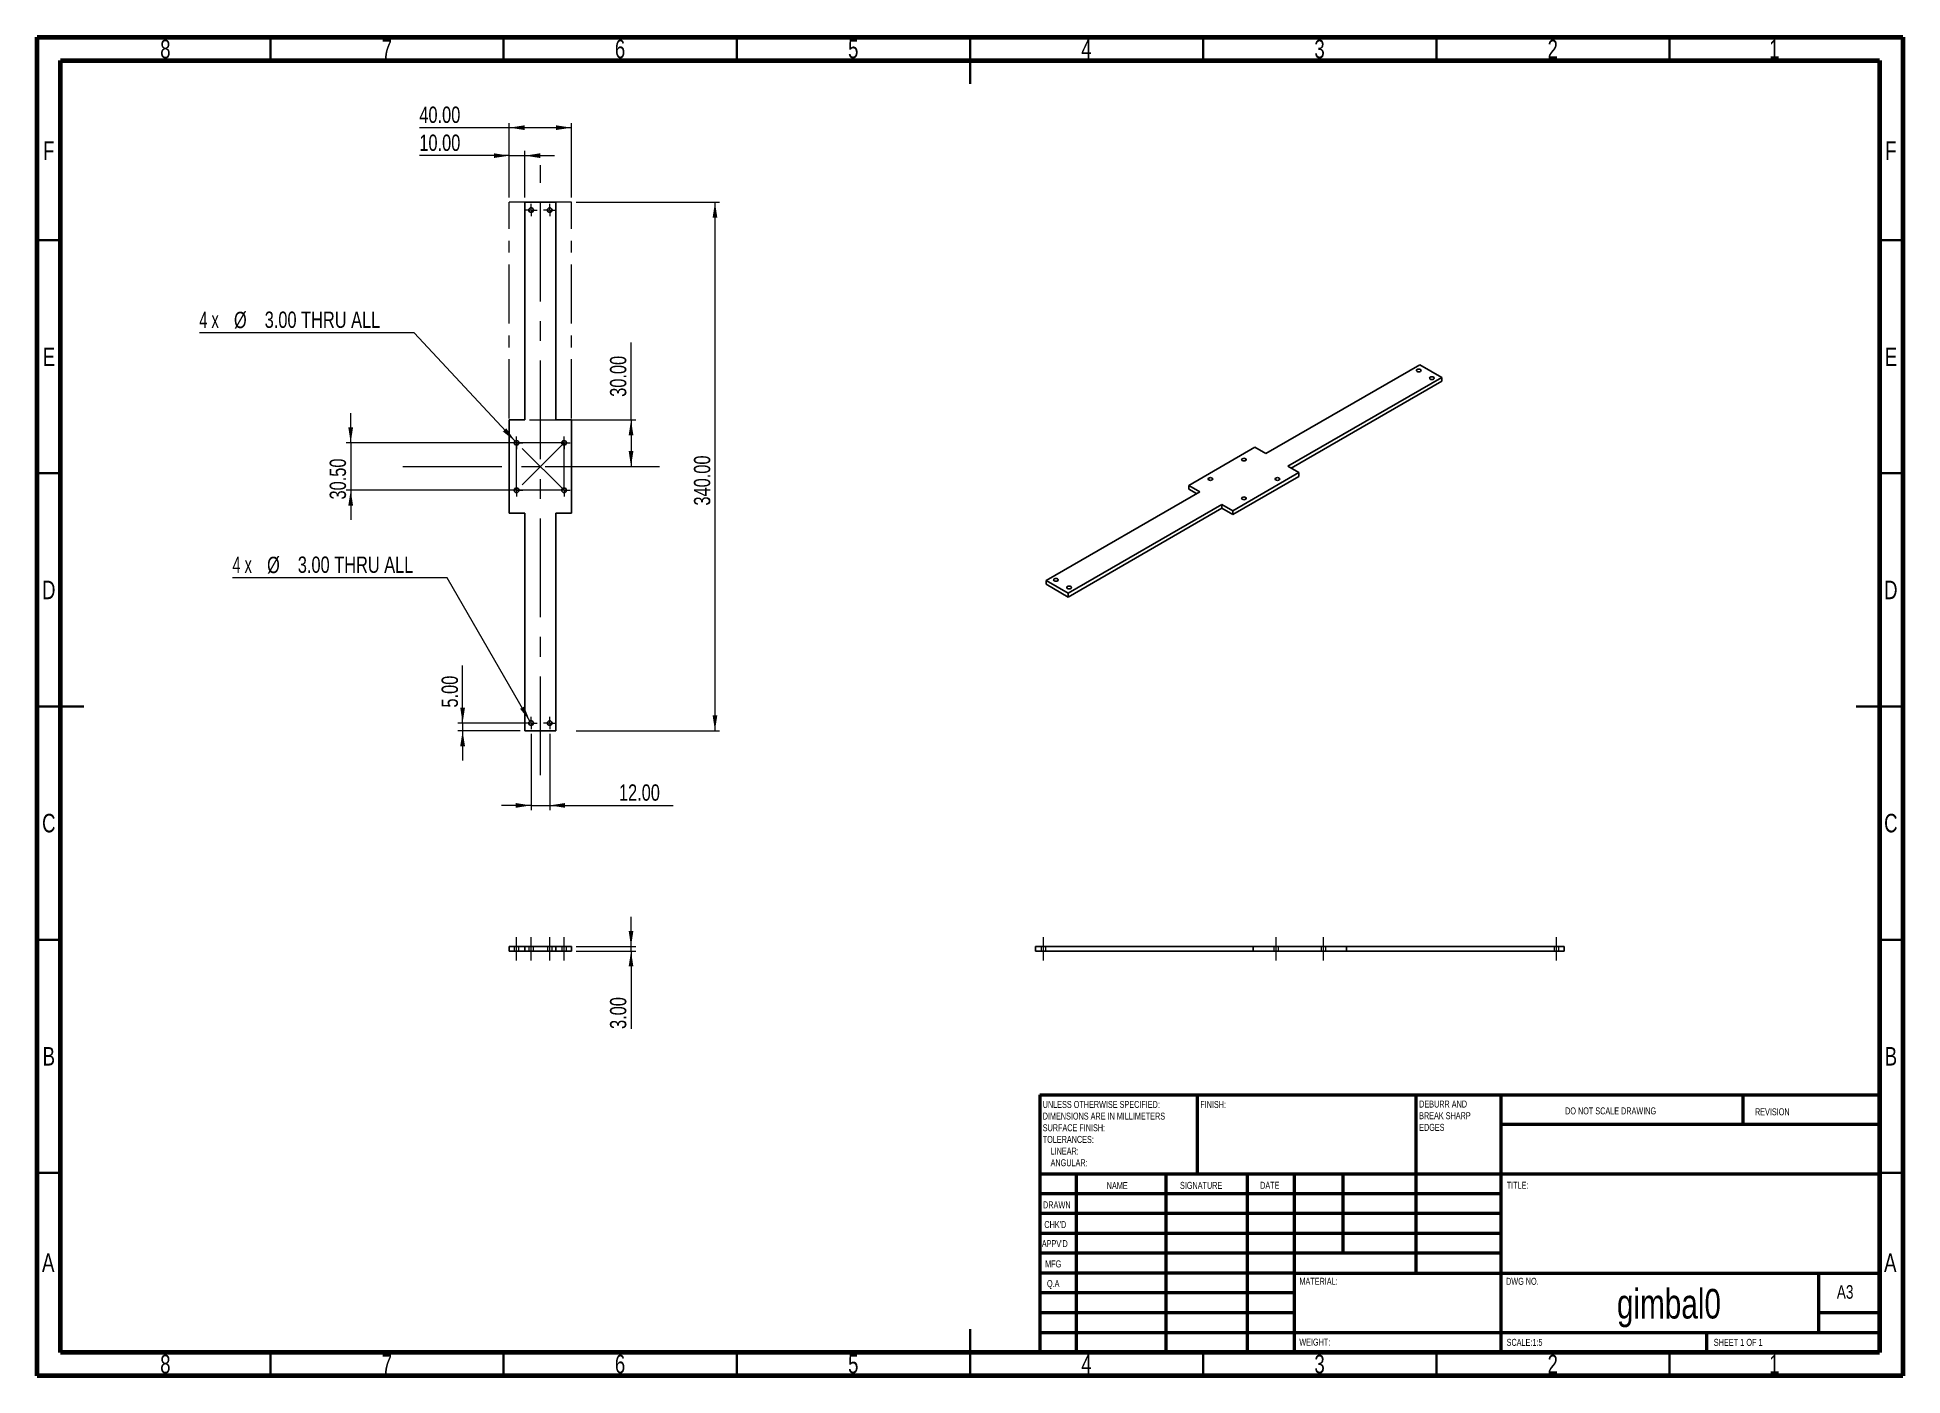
# Model space of a CAD drawing. Header units: millimetres. Extents: x 15 to 415, y 5 to 292.
import ezdxf

# ---------------------------------------------------------------- set-up
doc = ezdxf.new("R2010")
doc.units = ezdxf.units.MM
doc.header["$PDSIZE"] = -1
doc.linetypes.add('CENTERX2', pattern=[20.32, 12.7, -2.54, 2.54, -2.54])
doc.linetypes.add('HIDDEN', pattern=[1.905, 1.27, -0.635])
doc.styles.add('SLDTEXTSTYLE0', font='TXT', dxfattribs={"width": 0.75})
doc.styles.add('SLDTEXTSTYLE1', font='TXT', dxfattribs={"width": 0.686449})
doc.styles.add('SLDTEXTSTYLE2', font='TXT', dxfattribs={"width": 0.6875})
doc.styles.add('SLDTEXTSTYLE3', font='TXT', dxfattribs={"width": 0.666667})
doc.dimstyles.new('SLDDIMSTYLE0', dxfattribs={"dimtxt": 3.5, "dimasz": 3.302, "dimexe": 0, "dimexo": 0.0625, "dimgap": 0.875, "dimtad": 1, "dimlfac": 3, "dimrnd": 1e-09, "dimzin": 4, "dimdsep": 46, "dimtxsty": 'SLDTEXTSTYLE0', "dimsah": 1, "dimcen": 0.09, "dimadec": 0, "dimazin": 1, "dimtfac": 1, "dimtmove": 0, "dimatfit": 0, "dimfxl": 0, "dimfrac": 2, "dimtolj": 1, "dimtzin": 12, "dimarcsym": 0})
doc.dimstyles.new('SLDDIMSTYLE1', dxfattribs={"dimtxt": 3.5, "dimasz": 3.302, "dimexe": 0, "dimexo": 0.0625, "dimgap": 0.875, "dimtad": 1, "dimlfac": 3, "dimrnd": 1e-09, "dimzin": 4, "dimdsep": 46, "dimtxsty": 'SLDTEXTSTYLE0', "dimsah": 1, "dimcen": 0.09, "dimadec": 0, "dimazin": 1, "dimtfac": 1, "dimtofl": 0, "dimtmove": 0, "dimatfit": 3, "dimfxl": 0, "dimfrac": 2, "dimtolj": 1, "dimtzin": 12, "dimarcsym": 0})
doc.dimstyles.new('SLDDIMSTYLE2', dxfattribs={"dimtxt": 3.5, "dimasz": 3.302, "dimexe": 0, "dimexo": 0.0625, "dimgap": 0.875, "dimtad": 0, "dimtih": 1, "dimtoh": 1, "dimlfac": 3, "dimrnd": 1e-09, "dimzin": 4, "dimdsep": 46, "dimtxsty": 'SLDTEXTSTYLE0', "dimsah": 1, "dimcen": 0, "dimadec": 0, "dimazin": 1, "dimtfac": 1, "dimtofl": 0, "dimtmove": 0, "dimatfit": 3, "dimfxl": 0, "dimfrac": 2, "dimtolj": 1, "dimtzin": 12, "dimarcsym": 0})

# ---------------------------------------------------------------- blocks, each defined once
blk = doc.blocks.new('SW_NOTE_0')
at = {"color": 0, "linetype": 'Continuous', "lineweight": 0, "char_height": 1.5, "attachment_point": 1, "style": 'SLDTEXTSTYLE0'}
for s, insert in [('UNLESS OTHERWISE SPECIFIED:', (0, 1.93)), ('SURFACE FINISH:', (0, -3.07)), ('DIMENSIONS ARE IN MILLIMETERS', (0, -0.57)), ('TOLERANCES:', (0, -5.57)), ('ANGULAR:', (1.69, -10.57)), ('LINEAR:', (1.69, -8.07))]:
    blk.add_mtext(s, dxfattribs=dict(at, insert=insert))
blk = doc.blocks.new('SW_NOTE_0_1')
at = {"color": 0, "linetype": 'Continuous', "lineweight": 0, "char_height": 1.5, "attachment_point": 1, "style": 'SLDTEXTSTYLE0'}
for s, insert in [('DEBURR AND', (0, 1.93)), ('BREAK SHARP', (0, -0.57)), ('EDGES', (0, -3.07))]:
    blk.add_mtext(s, dxfattribs=dict(at, insert=insert))
blk = doc.blocks.new('_D')
at = {"color": 7, "linetype": 'Continuous', "lineweight": 0}
for p, q in [((142.31, 97.05), (142.31, 103.4)), ((130.54, 97.05), (143.31, 97.05)), ((130.54, 96.05), (143.31, 96.05)), ((142.31, 96.05), (142.31, 97.05)), ((142.31, 96.05), (142.31, 79.35))]:
    blk.add_line(p, q, dxfattribs=at)
at = {"color": 7, "linetype": 'Continuous', "lineweight": 18}
for points in [[(142.31, 97.05), (142.82, 100.35), (141.81, 100.35)], [(142.31, 96.05), (141.81, 92.75), (142.82, 92.75)]]:
    blk.add_solid(points, dxfattribs=at)
at = {"color": 7, "linetype": 'Continuous', "lineweight": 18, "insert": (137.8, 79.35), "char_height": 3.5, "attachment_point": 1, "rotation": 90, "style": 'SLDTEXTSTYLE0'}
blk.add_mtext('3.00', dxfattribs=at)
blk = doc.blocks.new('_D_1')
at = {"color": 7, "linetype": 'Continuous', "lineweight": 0}
for p, q in [((82.2, 205.04), (82.2, 211.39)), ((116.79, 205.04), (81.2, 205.04)), ((82.2, 205.04), (82.2, 194.87)), ((116.79, 194.87), (81.2, 194.87)), ((82.2, 194.87), (82.2, 188.52))]:
    blk.add_line(p, q, dxfattribs=at)
at = {"color": 7, "linetype": 'Continuous', "lineweight": 18}
for points in [[(82.2, 205.04), (82.71, 208.34), (81.69, 208.34)], [(82.2, 194.87), (81.69, 191.57), (82.71, 191.57)]]:
    blk.add_solid(points, dxfattribs=at)
at = {"color": 7, "linetype": 'Continuous', "lineweight": 18, "insert": (77.69, 192.89), "char_height": 3.5, "attachment_point": 1, "rotation": 90, "style": 'SLDTEXTSTYLE0'}
blk.add_mtext('30.50', dxfattribs=at)
blk = doc.blocks.new('_D_2')
at = {"color": 7, "linetype": 'Continuous', "lineweight": 0}
for p, q in [((130.54, 256.62), (161.31, 256.62)), ((160.31, 256.62), (160.31, 143.29)), ((130.54, 143.29), (161.31, 143.29))]:
    blk.add_line(p, q, dxfattribs=at)
at = {"color": 7, "linetype": 'Continuous', "lineweight": 18}
for points in [[(160.31, 256.62), (159.81, 253.32), (160.82, 253.32)], [(160.31, 143.29), (160.82, 146.59), (159.81, 146.59)]]:
    blk.add_solid(points, dxfattribs=at)
at = {"color": 7, "linetype": 'Continuous', "lineweight": 18, "insert": (155.8, 191.59), "char_height": 3.5, "attachment_point": 1, "rotation": 90, "style": 'SLDTEXTSTYLE0'}
blk.add_mtext('340.00', dxfattribs=at)
blk = doc.blocks.new('_D_3')
at = {"color": 7, "linetype": 'Continuous', "lineweight": 0}
for p, q in [((116.2, 272.62), (96.92, 272.62)), ((116.2, 257.62), (116.2, 273.62)), ((129.54, 272.62), (116.2, 272.62)), ((129.54, 257.62), (129.54, 273.62))]:
    blk.add_line(p, q, dxfattribs=at)
at = {"color": 7, "linetype": 'Continuous', "lineweight": 18}
for points in [[(116.2, 272.62), (119.5, 272.12), (119.5, 273.13)], [(129.54, 272.62), (126.23, 273.13), (126.23, 272.12)]]:
    blk.add_solid(points, dxfattribs=at)
at = {"color": 7, "linetype": 'Continuous', "lineweight": 18, "insert": (96.92, 277.14), "char_height": 3.5, "attachment_point": 1, "style": 'SLDTEXTSTYLE0'}
blk.add_mtext('40.00', dxfattribs=at)
blk = doc.blocks.new('_D_4')
at = {"color": 7, "linetype": 'Continuous', "lineweight": 0}
for p, q in [((116.2, 266.62), (96.92, 266.62)), ((116.2, 257.62), (116.2, 267.62)), ((116.2, 266.62), (119.54, 266.62)), ((119.54, 257.62), (119.54, 267.62)), ((119.54, 266.62), (125.89, 266.62))]:
    blk.add_line(p, q, dxfattribs=at)
at = {"color": 7, "linetype": 'Continuous', "lineweight": 18}
for points in [[(116.2, 266.62), (112.9, 267.13), (112.9, 266.12)], [(119.54, 266.62), (122.84, 266.12), (122.84, 267.13)]]:
    blk.add_solid(points, dxfattribs=at)
at = {"color": 7, "linetype": 'Continuous', "lineweight": 18, "insert": (96.92, 271.14), "char_height": 3.5, "attachment_point": 1, "style": 'SLDTEXTSTYLE0'}
blk.add_mtext('10.00', dxfattribs=at)
blk = doc.blocks.new('_D_5')
at = {"color": 7, "linetype": 'Continuous', "lineweight": 0}
for p, q in [((142.31, 209.96), (142.31, 226.55)), ((120.54, 209.96), (143.31, 209.96)), ((142.31, 209.96), (142.31, 199.96)), ((123.87, 199.96), (143.31, 199.96))]:
    blk.add_line(p, q, dxfattribs=at)
at = {"color": 7, "linetype": 'Continuous', "lineweight": 18}
for points in [[(142.31, 209.96), (141.81, 206.66), (142.82, 206.66)], [(142.31, 199.96), (142.82, 203.26), (141.81, 203.26)]]:
    blk.add_solid(points, dxfattribs=at)
at = {"color": 7, "linetype": 'Continuous', "lineweight": 18, "insert": (137.8, 214.91), "char_height": 3.5, "attachment_point": 1, "rotation": 90, "style": 'SLDTEXTSTYLE0'}
blk.add_mtext('30.00', dxfattribs=at)
blk = doc.blocks.new('_D_6')
at = {"color": 7, "linetype": 'Continuous', "lineweight": 0}
for p, q in [((95.79, 228.62), (49.75, 228.62)), ((117.44, 205.41), (95.79, 228.62))]:
    blk.add_line(p, q, dxfattribs=at)
at = {"color": 7, "linetype": 'Continuous', "lineweight": 18}
blk.add_solid([(117.44, 205.41), (115.56, 208.17), (114.82, 207.47)], dxfattribs=at)
at = {"color": 7, "linetype": 'Continuous', "lineweight": 18, "char_height": 3.5, "attachment_point": 1}
for s, insert, style in [('4 x', (49.75, 233.19), 'SLDTEXTSTYLE3'), ('%%c', (57.17, 233.14), 'SLDTEXTSTYLE0'), ('3.00 THRU ALL', (63.76, 233.19), 'SLDTEXTSTYLE0')]:
    blk.add_mtext(s, dxfattribs=dict(at, insert=insert, style=style))
blk = doc.blocks.new('_D_7')
at = {"color": 7, "linetype": 'Continuous', "lineweight": 0}
for p, q in [((102.89, 176.1), (56.85, 176.1)), ((120.62, 145.39), (102.89, 176.1))]:
    blk.add_line(p, q, dxfattribs=at)
at = {"color": 7, "linetype": 'Continuous', "lineweight": 18}
blk.add_solid([(120.62, 145.39), (119.41, 148.5), (118.53, 148)], dxfattribs=at)
at = {"color": 7, "linetype": 'Continuous', "lineweight": 18, "char_height": 3.5, "attachment_point": 1}
for s, insert, style in [('4 x', (56.85, 180.66), 'SLDTEXTSTYLE3'), ('%%c', (64.27, 180.61), 'SLDTEXTSTYLE0'), ('3.00 THRU ALL', (70.86, 180.66), 'SLDTEXTSTYLE0')]:
    blk.add_mtext(s, dxfattribs=dict(at, insert=insert, style=style))
blk = doc.blocks.new('_D_8')
at = {"color": 7, "linetype": 'Continuous', "lineweight": 0}
for p, q in [((120.87, 142.62), (120.87, 126.29)), ((124.87, 142.62), (124.87, 126.29)), ((120.87, 127.29), (114.52, 127.29)), ((120.87, 127.29), (124.87, 127.29)), ((124.87, 127.29), (151.35, 127.29))]:
    blk.add_line(p, q, dxfattribs=at)
at = {"color": 7, "linetype": 'Continuous', "lineweight": 18}
for points in [[(120.87, 127.29), (117.57, 127.8), (117.57, 126.78)], [(124.87, 127.29), (128.17, 126.78), (128.17, 127.8)]]:
    blk.add_solid(points, dxfattribs=at)
at = {"color": 7, "linetype": 'Continuous', "lineweight": 18, "insert": (139.72, 131.8), "char_height": 3.5, "attachment_point": 1, "style": 'SLDTEXTSTYLE0'}
blk.add_mtext('12.00', dxfattribs=at)
blk = doc.blocks.new('_D_9')
at = {"color": 7, "linetype": 'Continuous', "lineweight": 0}
for p, q in [((106.2, 144.96), (106.2, 157.32)), ((119.87, 144.96), (105.2, 144.96)), ((106.2, 144.96), (106.2, 143.29)), ((118.54, 143.29), (105.2, 143.29)), ((106.2, 143.29), (106.2, 136.94))]:
    blk.add_line(p, q, dxfattribs=at)
at = {"color": 7, "linetype": 'Continuous', "lineweight": 18}
for points in [[(106.2, 144.96), (106.71, 148.26), (105.69, 148.26)], [(106.2, 143.29), (105.69, 139.99), (106.71, 139.99)]]:
    blk.add_solid(points, dxfattribs=at)
at = {"color": 7, "linetype": 'Continuous', "lineweight": 18, "insert": (101.69, 148.27), "char_height": 3.5, "attachment_point": 1, "rotation": 90, "style": 'SLDTEXTSTYLE0'}
blk.add_mtext('5.00', dxfattribs=at)
blk = doc.blocks.new('SW_CENTERMARKSYMBOL_0')
at = {"color": 0, "linetype": 'Continuous', "lineweight": 18}
for p, q in [((-0.83, 0), (-1.33, 0)), ((0, 0), (-0.83, 0)), ((0, 0.83), (0, 1.33)), ((0, 0), (0, 0.83)), ((0, 0), (0, -0.83)), ((0, 0), (0.83, 0)), ((0.83, 0), (1.33, 0)), ((0, -0.83), (0, -1.33))]:
    blk.add_line(p, q, dxfattribs=at)
blk = doc.blocks.new('SW_CENTERMARKSYMBOL_1')
at = {"color": 0, "linetype": 'Continuous', "lineweight": 18}
for p, q in [((-0.83, 0), (-1.33, 0)), ((0, 0), (-0.83, 0)), ((0, 0.83), (0, 1.33)), ((0, 0), (0, 0.83)), ((0, 0), (0, -0.83)), ((0, 0), (0.83, 0)), ((0.83, 0), (1.33, 0)), ((0, -0.83), (0, -1.33))]:
    blk.add_line(p, q, dxfattribs=at)
blk = doc.blocks.new('SW_CENTERMARKSYMBOL_2')
at = {"color": 0, "linetype": 'Continuous', "lineweight": 18}
for p, q in [((-0.83, 0), (-1.33, 0)), ((0, 0), (-0.83, 0)), ((0, 0.83), (0, 1.33)), ((0, 0), (0, 0.83)), ((0, 0), (0, -0.83)), ((0, 0), (0.83, 0)), ((0.83, 0), (1.33, 0)), ((0, -0.83), (0, -1.33))]:
    blk.add_line(p, q, dxfattribs=at)
blk = doc.blocks.new('SW_CENTERMARKSYMBOL_3')
at = {"color": 0, "linetype": 'Continuous', "lineweight": 18}
for p, q in [((-0.83, 0), (-1.33, 0)), ((0, 0), (-0.83, 0)), ((0, 0.83), (0, 1.33)), ((0, 0), (0, 0.83)), ((0, 0), (0, -0.83)), ((0, 0), (0.83, 0)), ((0.83, 0), (1.33, 0)), ((0, -0.83), (0, -1.33))]:
    blk.add_line(p, q, dxfattribs=at)
blk = doc.blocks.new('SW_CENTERMARKSYMBOL_4')
at = {"color": 0, "linetype": 'Continuous', "lineweight": 18}
for p, q in [((-0.83, 0), (-1.33, 0)), ((0, 0), (-0.83, 0)), ((0, 0.83), (0, 1.33)), ((0, 0), (0, 0.83)), ((0, 0), (0, -0.83)), ((0, 0), (0.83, 0)), ((0.83, 0), (1.33, 0)), ((0, -0.83), (0, -1.33))]:
    blk.add_line(p, q, dxfattribs=at)
blk = doc.blocks.new('SW_CENTERMARKSYMBOL_5')
at = {"color": 0, "linetype": 'Continuous', "lineweight": 18}
for p, q in [((-0.83, 0), (-1.33, 0)), ((0, 0), (-0.83, 0)), ((0, 0.83), (0, 1.33)), ((0, 0), (0, 0.83)), ((0, 0), (0, -0.83)), ((0, 0), (0.83, 0)), ((0.83, 0), (1.33, 0)), ((0, -0.83), (0, -1.33))]:
    blk.add_line(p, q, dxfattribs=at)
blk = doc.blocks.new('SW_CENTERMARKSYMBOL_6')
at = {"color": 0, "linetype": 'Continuous', "lineweight": 18}
for p, q in [((-0.83, 0), (-1.33, 0)), ((0, 0), (-0.83, 0)), ((0, 0.83), (0, 1.33)), ((0, 0), (0, 0.83)), ((0, 0), (0, -0.83)), ((0, 0), (0.83, 0)), ((0.83, 0), (1.33, 0)), ((0, -0.83), (0, -1.33))]:
    blk.add_line(p, q, dxfattribs=at)
blk = doc.blocks.new('SW_CENTERMARKSYMBOL_7')
at = {"color": 0, "linetype": 'Continuous', "lineweight": 18}
for p, q in [((-0.83, 0), (-1.33, 0)), ((0, 0), (-0.83, 0)), ((0, 0.83), (0, 1.33)), ((0, 0), (0, 0.83)), ((0, 0), (0, -0.83)), ((0, 0), (0.83, 0)), ((0.83, 0), (1.33, 0)), ((0, -0.83), (0, -1.33))]:
    blk.add_line(p, q, dxfattribs=at)

msp = doc.modelspace()

# ---------------------------------------------------------------- linework, layer by layer
at = {"color": 7, "linetype": 'Continuous', "lineweight": 70}
for p, q in [((15, 5), (15, 292)), ((15, 292), (415, 292)), ((415, 292), (415, 5)), ((20, 10), (20, 287)), ((20, 287), (410, 287)), ((410, 287), (410, 10)), ((410, 10), (20, 10)), ((415, 5), (15, 5))]:
    msp.add_line(p, q, dxfattribs=at)
at = {"color": 7, "linetype": 'Continuous', "lineweight": 35}
for p, q in [((65, 287), (65, 292)), ((115, 287), (115, 292)), ((165, 287), (165, 292)), ((215, 292), (215, 282)), ((215, 287), (215, 292)), ((265, 287), (265, 292)), ((315, 287), (315, 292)), ((365, 287), (365, 292)), ((20, 248.5), (15, 248.5)), ((410, 248.5), (415, 248.5)), ((20, 198.5), (15, 198.5)), ((410, 198.5), (415, 198.5)), ((15, 148.5), (25, 148.5)), ((20, 148.5), (15, 148.5)), ((415, 148.5), (405, 148.5)), ((410, 148.5), (415, 148.5)), ((20, 98.5), (15, 98.5)), ((410, 98.5), (415, 98.5)), ((20, 48.5), (15, 48.5)), ((410, 48.5), (415, 48.5)), ((215, 5), (215, 15)), ((65, 10), (65, 5)), ((115, 10), (115, 5)), ((165, 10), (165, 5)), ((215, 10), (215, 5)), ((265, 10), (265, 5)), ((315, 10), (315, 5)), ((365, 10), (365, 5))]:
    msp.add_line(p, q, dxfattribs=at)
at = {"color": 7, "linetype": 'CENTERX2', "lineweight": 18, "ltscale": 1.666667}
for p, q in [((122.8694, 133.7716), (122.8694, 264.5477)), ((93.4115, 199.9573), (151.8583, 199.9573)), ((117.786, 94.0472), (117.786, 99.0472)), ((120.8694, 94.0472), (120.8694, 99.0472)), ((124.8694, 94.0472), (124.8694, 99.0472)), ((127.9527, 94.0472), (127.9527, 99.0472)), ((230.735, 94.0472), (230.735, 99.0472)), ((280.6517, 94.0472), (280.6517, 99.0472)), ((290.8183, 94.0472), (290.8183, 99.0472)), ((340.735, 94.0472), (340.735, 99.0472))]:
    msp.add_line(p, q, dxfattribs=at)
at = {"color": 7, "linetype": 'CENTERX2', "lineweight": 18}
for p, q in [((116.2027, 189.9573), (116.2027, 256.624)), ((122.8694, 256.624), (116.2027, 256.624)), ((129.536, 256.624), (126.2027, 256.624)), ((129.536, 189.9573), (129.536, 256.624)), ((127.9527, 205.0407), (117.786, 205.0407)), ((117.786, 194.874), (117.786, 205.0407)), ((127.9527, 194.874), (117.786, 205.0407)), ((127.9527, 205.0407), (117.786, 194.874)), ((127.9527, 194.874), (127.9527, 205.0407)), ((127.9527, 194.874), (117.786, 194.874))]:
    msp.add_line(p, q, dxfattribs=at)
at = {"color": 7, "linetype": 'Continuous', "lineweight": 25}
for p, q in [((119.536, 256.624), (119.536, 209.9573)), ((126.2027, 256.624), (119.536, 256.624)), ((126.2027, 209.9573), (126.2027, 256.624)), ((311.4501, 221.7789), (278.4518, 202.7294)), ((316.1641, 219.0575), (311.4501, 221.7789)), ((283.1658, 200.008), (316.1641, 219.0575)), ((283.873, 199.5997), (316.1641, 218.241)), ((316.1641, 219.0575), (316.1641, 218.241)), ((116.2027, 209.9573), (116.2027, 189.9573)), ((119.536, 209.9573), (116.2027, 209.9573)), ((129.536, 209.9573), (126.2027, 209.9573)), ((129.536, 189.9573), (129.536, 209.9573)), ((276.0947, 204.0901), (261.9526, 195.926)), ((278.4518, 202.7294), (276.0947, 204.0901)), ((285.5228, 198.6473), (283.1658, 200.008)), ((271.3807, 190.4833), (285.5228, 198.6473)), ((271.3807, 189.6667), (285.5228, 197.8308)), ((285.5228, 198.6473), (285.5228, 197.8308)), ((264.3096, 194.5653), (231.3113, 175.5158)), ((261.9526, 195.926), (264.3096, 194.5653)), ((261.9526, 195.926), (261.9526, 195.1094)), ((261.9526, 195.1094), (263.6024, 194.157)), ((116.2027, 189.9573), (119.536, 189.9573)), ((119.536, 189.9573), (119.536, 143.2907)), ((126.2027, 189.9573), (129.536, 189.9573)), ((126.2027, 143.2907), (126.2027, 189.9573)), ((236.0254, 172.7944), (269.0237, 191.8439)), ((236.0254, 171.9779), (269.0237, 191.0274)), ((269.0237, 191.8439), (271.3807, 190.4833)), ((269.0237, 191.8439), (269.0237, 191.0274)), ((269.0237, 191.0274), (271.3807, 189.6667)), ((271.3807, 190.4833), (271.3807, 189.6667)), ((231.3113, 175.5158), (236.0254, 172.7944)), ((231.3113, 175.5158), (231.3113, 174.6992)), ((231.3113, 174.6992), (236.0254, 171.9779)), ((236.0254, 172.7944), (236.0254, 171.9779)), ((119.536, 143.2907), (126.2027, 143.2907)), ((116.2027, 97.0472), (116.2027, 96.0472)), ((116.2027, 97.0472), (119.536, 97.0472)), ((116.2027, 96.0472), (119.536, 96.0472)), ((119.536, 97.0472), (126.2027, 97.0472)), ((119.536, 97.0472), (119.536, 96.0472)), ((119.536, 96.0472), (126.2027, 96.0472)), ((126.2027, 97.0472), (126.2027, 96.0472)), ((126.2027, 97.0472), (129.536, 97.0472)), ((126.2027, 96.0472), (129.536, 96.0472)), ((129.536, 97.0472), (129.536, 96.0472)), ((229.0683, 97.0472), (229.0683, 96.0472)), ((229.0683, 97.0472), (275.735, 97.0472)), ((229.0683, 96.0472), (275.735, 96.0472)), ((275.735, 97.0472), (275.735, 96.0472)), ((275.735, 97.0472), (295.735, 97.0472)), ((275.735, 96.0472), (295.735, 96.0472)), ((295.735, 97.0472), (295.735, 96.0472)), ((295.735, 97.0472), (342.4017, 97.0472)), ((295.735, 96.0472), (342.4017, 96.0472)), ((342.4017, 97.0472), (342.4017, 96.0472))]:
    msp.add_line(p, q, dxfattribs=at)
at = {"color": 7, "linetype": 'HIDDEN', "lineweight": 18}
for p, q in [((117.286, 97.0472), (117.286, 96.0472)), ((118.286, 96.0472), (118.286, 97.0472)), ((120.3694, 97.0472), (120.3694, 96.0472)), ((121.3694, 96.0472), (121.3694, 97.0472)), ((124.3694, 97.0472), (124.3694, 96.0472)), ((125.3694, 96.0472), (125.3694, 97.0472)), ((127.4527, 97.0472), (127.4527, 96.0472)), ((128.4527, 96.0472), (128.4527, 97.0472)), ((230.235, 97.0472), (230.235, 96.0472)), ((231.235, 96.0472), (231.235, 97.0472)), ((280.1517, 97.0472), (280.1517, 96.0472)), ((281.1517, 96.0472), (281.1517, 97.0472)), ((290.3183, 97.0472), (290.3183, 96.0472)), ((291.3183, 96.0472), (291.3183, 97.0472)), ((340.235, 97.0472), (340.235, 96.0472)), ((341.235, 96.0472), (341.235, 97.0472))]:
    msp.add_line(p, q, dxfattribs=at)
at = {"color": 7, "linetype": 'Continuous', "lineweight": 50}
for p, q in [((230, 65.25), (410, 65.25)), ((230, 65.25), (230, 10)), ((263.8, 48.25), (263.8, 65.25)), ((310.6, 65.25), (310.6, 27)), ((328.8, 65.25), (328.8, 10)), ((380.8, 58.875), (380.8, 65.25)), ((410, 58.875), (328.8, 58.875)), ((410, 48.25), (230, 48.25)), ((237.8, 48.25), (237.8, 10)), ((256.991, 48.25), (256.991, 10)), ((274.3989, 48.25), (274.3989, 10)), ((284.6, 10), (284.6, 48.25)), ((295, 31.25), (295, 48.25)), ((328.8, 44), (230, 44)), ((328.8, 39.75), (230, 39.75)), ((328.8, 35.5), (230, 35.5)), ((328.8, 31.25), (230, 31.25)), ((284.6, 27), (230, 27)), ((284.6, 27), (410, 27)), ((397, 14.25), (397, 27)), ((284.6, 22.7499), (230, 22.7499)), ((284.6, 18.5), (230, 18.5)), ((410, 18.5), (397, 18.5)), ((230, 14.25), (410, 14.25)), ((373, 10), (373, 14.25))]:
    msp.add_line(p, q, dxfattribs=at)
at = {"color": 7, "linetype": 'Continuous', "lineweight": 25, "flags": 128}
for points in [[(310.8608, 220.3502), (311.023, 220.2876), (311.2144, 220.2656), (311.4057, 220.2876), (311.5679, 220.3502), (311.6763, 220.4438), (311.7144, 220.5543), (311.6763, 220.6647), (311.5679, 220.7584), (311.4057, 220.821), (311.2144, 220.8429), (311.023, 220.821), (310.8608, 220.7584), (310.7524, 220.6647), (310.7144, 220.5543), (310.7524, 220.4438), (310.8608, 220.3502)], [(313.6893, 218.7174), (313.8515, 218.6548), (314.0428, 218.6328), (314.2342, 218.6548), (314.3964, 218.7174), (314.5048, 218.811), (314.5428, 218.9215), (314.5048, 219.0319), (314.3964, 219.1256), (314.2342, 219.1881), (314.0428, 219.2101), (313.8515, 219.1881), (313.6893, 219.1256), (313.5809, 219.0319), (313.5428, 218.9215), (313.5809, 218.811), (313.6893, 218.7174)], [(273.3842, 201.2326), (273.5464, 201.1701), (273.7377, 201.1481), (273.9291, 201.1701), (274.0913, 201.2326), (274.1997, 201.3263), (274.2377, 201.4367), (274.1997, 201.5472), (274.0913, 201.6408), (273.9291, 201.7034), (273.7377, 201.7254), (273.5464, 201.7034), (273.3842, 201.6408), (273.2758, 201.5472), (273.2377, 201.4367), (273.2758, 201.3263), (273.3842, 201.2326)], [(266.1953, 197.0826), (266.3575, 197.02), (266.5488, 196.998), (266.7401, 197.02), (266.9024, 197.0826), (267.0107, 197.1762), (267.0488, 197.2867), (267.0107, 197.3971), (266.9024, 197.4908), (266.7401, 197.5533), (266.5488, 197.5753), (266.3575, 197.5533), (266.1953, 197.4908), (266.0869, 197.3971), (266.0488, 197.2867), (266.0869, 197.1762), (266.1953, 197.0826)], [(280.5731, 197.0826), (280.7353, 197.02), (280.9266, 196.998), (281.118, 197.02), (281.2802, 197.0826), (281.3886, 197.1762), (281.4266, 197.2867), (281.3886, 197.3971), (281.2802, 197.4908), (281.118, 197.5533), (280.9266, 197.5753), (280.7353, 197.5533), (280.5731, 197.4908), (280.4647, 197.3971), (280.4266, 197.2867), (280.4647, 197.1762), (280.5731, 197.0826)], [(273.3842, 192.9325), (273.5464, 192.8699), (273.7377, 192.8479), (273.9291, 192.8699), (274.0913, 192.9325), (274.1997, 193.0261), (274.2377, 193.1366), (274.1997, 193.247), (274.0913, 193.3407), (273.9291, 193.4033), (273.7377, 193.4252), (273.5464, 193.4033), (273.3842, 193.3407), (273.2758, 193.247), (273.2377, 193.1366), (273.2758, 193.0261), (273.3842, 192.9325)], [(233.0791, 175.4477), (233.2413, 175.3852), (233.4326, 175.3632), (233.624, 175.3852), (233.7862, 175.4477), (233.8946, 175.5414), (233.9326, 175.6518), (233.8946, 175.7623), (233.7862, 175.8559), (233.624, 175.9185), (233.4326, 175.9405), (233.2413, 175.9185), (233.0791, 175.8559), (232.9707, 175.7623), (232.9326, 175.6518), (232.9707, 175.5414), (233.0791, 175.4477)], [(235.9075, 173.8149), (236.0697, 173.7524), (236.2611, 173.7304), (236.4524, 173.7524), (236.6146, 173.8149), (236.723, 173.9086), (236.7611, 174.019), (236.723, 174.1295), (236.6146, 174.2231), (236.4524, 174.2857), (236.2611, 174.3077), (236.0697, 174.2857), (235.9075, 174.2231), (235.7991, 174.1295), (235.7611, 174.019), (235.7991, 173.9086), (235.9075, 173.8149)]]:
    msp.add_lwpolyline(points, dxfattribs=at)
at = {"color": 7, "linetype": 'Continuous', "lineweight": 25}
for centre in [(120.8694, 254.9573), (124.8694, 254.9573), (117.786, 205.0407), (127.9527, 205.0407), (117.786, 194.874), (127.9527, 194.874), (120.8694, 144.9573), (124.8694, 144.9573)]:
    msp.add_circle(centre, 0.5, dxfattribs=at)
at = {"color": 7, "linetype": 'Continuous', "lineweight": 0}
msp.add_point((122.8694, 199.9573), dxfattribs=at)

# ---------------------------------------------------------------- block references
for name, p in [('SW_CENTERMARKSYMBOL_5', (120.8694, 254.9573)), ('SW_CENTERMARKSYMBOL_4', (124.8694, 254.9573)), ('SW_CENTERMARKSYMBOL_3', (117.786, 205.0407)), ('SW_CENTERMARKSYMBOL_2', (127.9527, 205.0407)), ('SW_CENTERMARKSYMBOL_0', (117.786, 194.874)), ('SW_CENTERMARKSYMBOL_1', (127.9527, 194.874)), ('SW_CENTERMARKSYMBOL_7', (120.8694, 144.9573)), ('SW_CENTERMARKSYMBOL_6', (124.8694, 144.9573)), ('SW_NOTE_0_1', (311.3092, 62.0695)), ('SW_NOTE_0', (230.5937, 61.9874))]:
    msp.add_blockref(name, p, dxfattribs=at)

# ---------------------------------------------------------------- texts
for s, insert, char_height, attachment_point, style in [('8', (42.46, 291.4785), 3.9687, 2, 'SLDTEXTSTYLE0'), ('7', (89.96, 291.4785), 3.9687, 2, 'SLDTEXTSTYLE0'), ('6', (139.96, 291.4785), 3.9687, 2, 'SLDTEXTSTYLE0'), ('5', (189.96, 291.4785), 3.9687, 2, 'SLDTEXTSTYLE0'), ('4', (239.96, 291.4785), 3.9687, 2, 'SLDTEXTSTYLE0'), ('3', (289.96, 291.4785), 3.9687, 2, 'SLDTEXTSTYLE0'), ('2', (339.96, 291.4785), 3.9687, 2, 'SLDTEXTSTYLE0'), ('1', (387.46, 291.4785), 3.9687, 2, 'SLDTEXTSTYLE0'), ('F', (17.4577, 269.6701), 3.9687, 2, 'SLDTEXTSTYLE0'), ('F', (412.4577, 269.6701), 3.9687, 2, 'SLDTEXTSTYLE0'), ('E', (17.5078, 225.4785), 3.9687, 2, 'SLDTEXTSTYLE0'), ('E', (412.5078, 225.4785), 3.9687, 2, 'SLDTEXTSTYLE0'), ('D', (17.4527, 175.4785), 3.9687, 2, 'SLDTEXTSTYLE0'), ('D', (412.4527, 175.4785), 3.9687, 2, 'SLDTEXTSTYLE0'), ('C', (17.4587, 125.4785), 3.9687, 2, 'SLDTEXTSTYLE0'), ('C', (412.4587, 125.4785), 3.9687, 2, 'SLDTEXTSTYLE0'), ('B', (17.4706, 75.4785), 3.9687, 2, 'SLDTEXTSTYLE0'), ('B', (412.4706, 75.4785), 3.9687, 2, 'SLDTEXTSTYLE0'), ('FINISH:', (264.3713, 63.9193), 1.5, 1, 'SLDTEXTSTYLE0'), ('DO NOT SCALE DRAWING', (342.6146, 62.533), 1.5, 1, 'SLDTEXTSTYLE0'), ('REVISION', (383.3276, 62.3349), 1.5, 1, 'SLDTEXTSTYLE0'), ('NAME', (244.3222, 46.5015), 1.5, 1, 'SLDTEXTSTYLE0'), ('SIGNATURE', (260.0336, 46.5618), 1.5, 1, 'SLDTEXTSTYLE0'), ('DATE', (277.2147, 46.5762), 1.5, 1, 'SLDTEXTSTYLE0'), ('TITLE:', (330.0902, 46.5762), 1.5, 1, 'SLDTEXTSTYLE0'), ('DRAWN', (230.6434, 42.3848), 1.5, 1, 'SLDTEXTSTYLE1'), ("CHK'D", (230.9392, 38.1619), 1.5, 1, 'SLDTEXTSTYLE0'), ("APPV'D", (230.4017, 34.0659), 1.5, 1, 'SLDTEXTSTYLE0'), ('A', (17.3397, 31.2285), 3.9687, 2, 'SLDTEXTSTYLE0'), ('MFG', (231.124, 29.7158), 1.5, 1, 'SLDTEXTSTYLE0'), ('A', (412.3397, 31.2285), 3.9687, 2, 'SLDTEXTSTYLE0'), ('Q.A', (231.509, 25.5047), 1.5, 1, 'SLDTEXTSTYLE0'), ('MATERIAL:', (285.6459, 25.9861), 1.5, 1, 'SLDTEXTSTYLE0'), ('DWG NO.', (329.953, 25.9861), 1.5, 1, 'SLDTEXTSTYLE0'), ('A3', (400.8712, 24.4064), 2.91042, 1, 'SLDTEXTSTYLE0'), ('gimbal0', (364.8791, 23.6069), 6.35, 2, 'SLDTEXTSTYLE0'), ('WEIGHT:', (285.6178, 12.9493), 1.4986, 1, 'SLDTEXTSTYLE0'), ('SCALE:1:5', (330.074, 12.9001), 1.5, 1, 'SLDTEXTSTYLE0'), ('SHEET 1 OF 1', (374.4783, 12.9001), 1.5, 1, 'SLDTEXTSTYLE2'), ('8', (42.46, 9.4785), 3.9687, 2, 'SLDTEXTSTYLE0'), ('7', (89.96, 9.4785), 3.9687, 2, 'SLDTEXTSTYLE0'), ('6', (139.96, 9.4785), 3.9687, 2, 'SLDTEXTSTYLE0'), ('5', (189.96, 9.4785), 3.9687, 2, 'SLDTEXTSTYLE0'), ('4', (239.96, 9.4785), 3.9687, 2, 'SLDTEXTSTYLE0'), ('3', (289.96, 9.4785), 3.9687, 2, 'SLDTEXTSTYLE0'), ('2', (339.96, 9.4785), 3.9687, 2, 'SLDTEXTSTYLE0'), ('1', (387.46, 9.4785), 3.9687, 2, 'SLDTEXTSTYLE0')]:
    msp.add_mtext(s, dxfattribs=dict(at, insert=insert, char_height=char_height, attachment_point=attachment_point, style=style))

# ---------------------------------------------------------------- dimensions: what is measured, and where the dimension line sits
at = {"color": 7, "linetype": 'Continuous', "lineweight": 18}
for base, p1, p2, dimstyle, picture, middle in [((116.2027, 275.4021), (129.536, 256.624), (116.2027, 256.624), 'SLDDIMSTYLE1', '_D_3', (102.7409, 275.4021)), ((119.536, 269.4021), (116.2027, 256.624), (119.536, 256.624), 'SLDDIMSTYLE0', '_D_4', (102.7409, 269.4021)), ((124.8694, 127.2907), (120.8694, 143.624), (124.8694, 143.624), 'SLDDIMSTYLE0', '_D_8', (145.536, 127.2907))]:
    dim = msp.add_linear_dim(base=base, p1=p1, p2=p2, dimstyle=dimstyle, dxfattribs=at)
    dim.commit()
    dim.dimension.update_dxf_attribs({"geometry": picture, "text_midpoint": middle, "dimtype": 160})
for base, p1, p2, dimstyle, picture, middle in [((157.536, 143.2907), (129.536, 256.624), (129.536, 143.2907), 'SLDDIMSTYLE1', '_D_2', (157.536, 198.705)), ((139.536, 199.9573), (119.536, 209.9573), (122.8694, 199.9573), 'SLDDIMSTYLE1', '_D_5', (139.536, 220.732)), ((82.2027, 194.874), (117.786, 205.0407), (117.786, 194.874), 'SLDDIMSTYLE0', '_D_1', (82.2027, 198.705)), ((106.2027, 143.2907), (120.8694, 144.9573), (119.536, 143.2907), 'SLDDIMSTYLE0', '_D_9', (106.2027, 152.798)), ((139.536, 97.0472), (129.536, 96.0472), (129.536, 97.0472), 'SLDDIMSTYLE0', '_D', (139.536, 83.8785))]:
    dim = msp.add_linear_dim(base=base, p1=p1, p2=p2, angle=90, dimstyle=dimstyle, dxfattribs=at)
    dim.commit()
    dim.dimension.update_dxf_attribs({"geometry": picture, "text_midpoint": middle, "dimtype": 160})
for p1, p2, picture, middle in [((118.1271, 204.675), (117.445, 205.4063), '_D_6', (71.9781, 231.4289)), ((121.1194, 144.5243), (120.6194, 145.3903), '_D_7', (79.0784, 178.9024))]:
    dim = msp.add_diameter_dim_2p(p1=p1, p2=p2, text='4 x <> THRU ALL\\P', dimstyle='SLDDIMSTYLE2', dxfattribs=at)
    dim.commit()
    dim.dimension.update_dxf_attribs({"geometry": picture, "text_midpoint": middle, "dimtype": 163})

doc.saveas('drawing.dxf')
